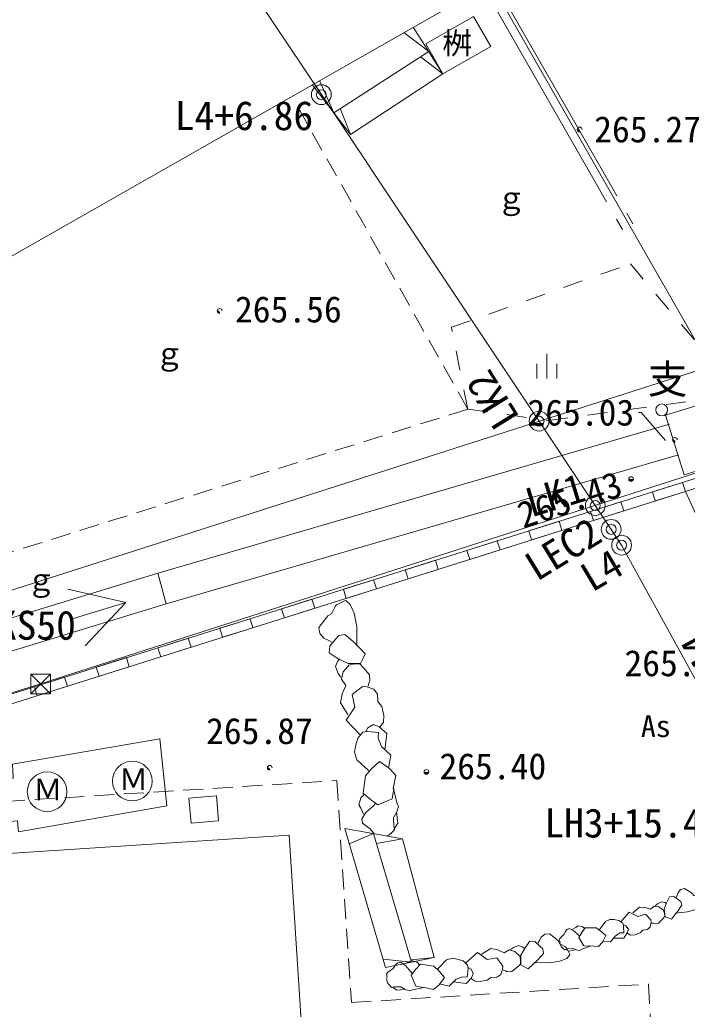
# Model space of a CAD drawing. Units: millimetres, scale not verified. Extents: x 4813 to 205063, y 5162 to 143662.
# Drawn here: x 37805 to 46220, y 88252 to 100736 of the extents above; entities that cross this region are included whole.
import ezdxf
from ezdxf.enums import TextEntityAlignment as Align

# ---------------------------------------------------------------- set-up
doc = ezdxf.new("R2010")
doc.units = ezdxf.units.MM
doc.header["$LTSCALE"] = 250
doc.header["$PDMODE"] = 32
doc.header["$PDSIZE"] = 125
doc.linetypes.add('USER2', pattern=[1.5, 1, -0.5])
doc.linetypes.add('USER4', pattern=[2, 1, -1])
for name, color, linetype, lineweight in [('境界点', 5, 'Continuous', 13), ('幅', 5, 'Continuous', 13), ('幅変更', 5, 'Continuous', 13), ('独標点名標高', 8, 'Continuous', 13), ('現況平面図', 7, 'Continuous', 13), ('結線', 5, 'Continuous', 13), ('部品', 7, 'Continuous', 13)]:
    doc.layers.add(name, color=color, linetype=linetype, lineweight=lineweight)
doc.styles.add('ＭＳ ゴシック', font='')
doc.styles.get('ＭＳ ゴシック').set_extended_font_data('MS Gothic')

msp = doc.modelspace()

# ---------------------------------------------------------------- hatches: boundary and pattern name
at = {"layer": '独標点名標高'}
for points in [[(44834, 99351.6, 0.41421), (44864, 99321.6, 0.41421)], [(40294.8, 97061.5, 0.41421), (40324.8, 97031.5, 0.41421)], [(46034.7, 95435.3, 0.41421), (46064.7, 95405.3, 0.41421)], [(40926, 91298.1, 0.41421), (40956, 91268.1, 0.41421)]]:
    msp.add_hatch(color=256, dxfattribs=at).paths.add_polyline_path(points)
h = msp.add_hatch(color=256, dxfattribs=at)
edge = h.paths.add_edge_path()
edge.add_ellipse((45512.2, 94940.4), major_axis=(29, -7.8), ratio=1, start_angle=-165, end_angle=15)
h = msp.add_hatch(color=256, dxfattribs=at)
edge = h.paths.add_edge_path()
edge.add_ellipse((42931.4, 91246.4), major_axis=(29, -7.8), ratio=1, start_angle=-165, end_angle=15)

# ---------------------------------------------------------------- linework, layer by layer
at = {"layer": '境界点'}
for p, q in [((37942.4, 92230.3), (38192.4, 92480.3)), ((37942.4, 92480.3), (38192.4, 92230.3))]:
    msp.add_line(p, q, dxfattribs=at)
msp.add_lwpolyline([(37942.4, 92230.3), (38192.4, 92230.3), (38192.4, 92480.3), (37942.4, 92480.3)], close=True, dxfattribs=at)
at = {"layer": '幅'}
for p, q in [((41607.2, 99791.4), (34322.2, 110727)), ((45261.5, 94305.9), (41607.2, 99791.4)), ((45393, 94106.6), (45261.5, 94305.9))]:
    msp.add_line(p, q, dxfattribs=at)
for centre in [(41607.2, 99791.4), (41607.2, 99791.4), (44352, 95671.1), (44352, 95671.1), (45060.8, 94607.2), (45060.8, 94607.2), (45261.5, 94305.9), (45261.5, 94305.9), (45393, 94106.6), (45393, 94106.6)]:
    msp.add_circle(centre, 125, dxfattribs=at)
for p in [(41607.2, 99791.4), (44352, 95671.1), (45060.8, 94607.2), (45261.5, 94305.9), (45393, 94106.6)]:
    msp.add_point(p, dxfattribs=at)
at = {"layer": '幅変更'}
msp.add_lwpolyline([(47160.7, 90477.6), (47342.8, 90560.4), (45393, 94106.6)], dxfattribs=at)
at = {"layer": '独標点名標高'}
for points in [[(44834, 99351.6, 0.41421), (44864, 99321.6, 0.41421)], [(40294.8, 97061.5, 0.41421), (40324.8, 97031.5, 0.41421)], [(46034.7, 95435.3, 0.41421), (46064.7, 95405.3, 0.41421)], [(40926, 91298.1, 0.41421), (40956, 91268.1, 0.41421)]]:
    msp.add_lwpolyline(points, format="xyb", close=True, dxfattribs=at)
msp.add_lwpolyline([(45944.8, 95426.2), (45637.5, 95780.3), (45605.3, 95780.3)], dxfattribs=at)
for centre, start, end in [((44864, 99351.6), 0, 180), ((40324.8, 97061.5), 0, 180), ((46064.7, 95435.3), 0, 180), ((45512.2, 94940.4), 360, 180), ((45512.2, 94940.4), 180, 360), ((40956, 91298.1), 0, 180), ((42931.4, 91246.4), 360, 180), ((42931.4, 91246.4), 180, 360)]:
    msp.add_arc(centre, 30, start, end, dxfattribs=at)
at = {"layer": '現況平面図'}
for p, q in [((45078.9, 98655.3), (43643.4, 101163.1)), ((45209.1, 98729.8), (43773.6, 101237.6)), ((43370.3, 100989.4), (35621.2, 96567.5)), ((43140.7, 100055.7), (42763.8, 100643.3)), ((42647.1, 100576.8), (42961.7, 100334.9)), ((41764.8, 99563.1), (42961.7, 100334.9)), ((42855.7, 100266.6), (43140.7, 100055.7)), ((41975.3, 99288.2), (43140.7, 100055.7)), ((41975.3, 99288.2), (41493.1, 99918.2)), ((41764.8, 99563.1), (41582.7, 99969.4)), ((41975.3, 99288.2), (41845, 99614.8)), ((48089.9, 90628.2), (46198.6, 94784.6)), ((39649, 93366.3), (39546.4, 93753.2)), ((39140.9, 93382.9), (38410.4, 93552.9)), ((39140.9, 93382.9), (38451.8, 93173.6)), ((39140.9, 93382.9), (38628.4, 92835.3)), ((42416.3, 88778.8), (41901.4, 90532.3)), ((42629.1, 90403), (41901.4, 90532.3)), ((34551.2, 90016.1), (41201.2, 90448.7)), ((41201.2, 90448.7), (41382.8, 87642.3)), ((41958.4, 90338.3), (42265.2, 90467.7)), ((42742.3, 88845.8), (42265.2, 90467.7)), ((42302, 90342.5), (42629.1, 90403)), ((43030.7, 88905.1), (42629.1, 90403)), ((42416.3, 88778.8), (43030.7, 88905.1)), ((42733.9, 88874.3), (43031.7, 88905.3)), ((42386, 88882.2), (42742.3, 88845.8))]:
    msp.add_line(p, q, dxfattribs=at)
at = {"layer": '現況平面図', "linetype": 'USER2'}
for p, q in [((43452.7, 95823.1), (41248.7, 99742.9)), ((43452.7, 95823.1), (37513.3, 93962.9)), ((33877.7, 90639.5), (41801.1, 91135.4)), ((41801.1, 91135.4), (41986, 88335.7)), ((41986, 88335.7), (45731.4, 88568.9)), ((45731.4, 88568.9), (46104.6, 82381.9))]:
    msp.add_line(p, q, dxfattribs=at)
at = {"layer": '現況平面図', "linetype": 'USER4'}
for p, q in [((45078.9, 98655.3), (45403.1, 98088.8)), ((45209.1, 98729.8), (45533.3, 98163.3))]:
    msp.add_line(p, q, dxfattribs=at)
at = {"layer": '現況平面図'}
for points in [[(43527.3, 100776.6), (42925.4, 100433.2), (43140.7, 100055.7), (43742.7, 100399.2)], [(46716.7, 95984.6), (46948.6, 95228.4), (46179.9, 94992.7), (45948, 95748.9)], [(45781, 94778.7), (46162.5, 94899), (46198.6, 94784.6), (45817.1, 94664.3)], [(45001.8, 94533), (45383.3, 94653.3), (45419.4, 94538.8), (45037.9, 94418.5)], [(44222.5, 94287.2), (44604, 94407.5), (44640.1, 94293.1), (44258.6, 94172.8)], [(43443.3, 94041.5), (43824.8, 94161.8), (43860.9, 94047.3), (43479.4, 93927)], [(42664.1, 93795.7), (43045.6, 93916.1), (43081.6, 93801.6), (42700.2, 93681.3)], [(41884.8, 93550), (42266.3, 93670.3), (42302.4, 93555.9), (41920.9, 93435.6)], [(41105.6, 93304.3), (41487.1, 93424.6), (41523.2, 93310.1), (41141.7, 93189.8)], [(40326.4, 93058.5), (40707.8, 93178.8), (40743.9, 93064.4), (40362.4, 92944.1)], [(39547.1, 92812.8), (39928.6, 92933.1), (39964.7, 92818.7), (39583.2, 92698.4)], [(42099.4, 92612.2), (41944, 92612.3), (41819.7, 92674.6), (41706.4, 92749.6), (41711.9, 92833.7), (41788.8, 92923.3), (41827.2, 92968), (41904, 92979.9), (41948.8, 92941.4), (42012.7, 92886.5), (42090.4, 92808.8), (42161.6, 92736.5), (42130.5, 92674.3)], [(38767.9, 92567.1), (39149.4, 92687.4), (39185.4, 92572.9), (38804, 92452.6)], [(37988.6, 92321.3), (38370.1, 92441.6), (38406.2, 92327.2), (38024.7, 92206.9)], [(39660.4, 90818.3), (39569.4, 91663), (37713.3, 91342.9), (37722.3, 91167.4), (37179, 91077.6), (37250.8, 90584.2), (37774.2, 90628.9), (37786.8, 90488.7)], [(39964.3, 90598.9), (39938.2, 90914.9), (40284.9, 90943.6), (40311.1, 90627.6)], [(45940.5, 89417.7), (45929.6, 89513.6), (45959.2, 89594.6), (45997.4, 89669.9), (46049.7, 89672.4), (46110.4, 89631.3), (46140.7, 89610.8), (46153.5, 89564.2), (46132.9, 89533.9), (46103.6, 89490.6), (46061.1, 89437.2), (46021.6, 89388.1), (45981, 89402.9)], [(44120.4, 88811.6), (44124.1, 88931.5), (44175, 89025.9), (44235.5, 89111.6), (44300.3, 89105.3), (44367.5, 89043.9), (44401.2, 89013.3), (44408.5, 88953.7), (44377.8, 88920.1), (44334, 88872), (44272.2, 88813.9), (44214.8, 88760.7), (44167.6, 88786.1)]]:
    msp.add_lwpolyline(points, close=True, dxfattribs=at)
at = {"layer": '現況平面図', "linetype": 'USER4'}
for points in [[(43452.7, 95823.1), (43247.2, 96855.5), (45503.5, 97656.3), (46484.7, 96490.1), (46592.7, 96275.7), (46716.7, 95984.6)], [(43452.7, 95823.1), (44467, 95681.1), (46716.7, 95984.6)]]:
    msp.add_lwpolyline(points, dxfattribs=at)
at = {"layer": '現況平面図'}
for points in [[(45997.4, 95632.1), (39534.6, 93749.6), (34273, 92142), (27672.4, 90086.6)], [(46109.3, 95248.1), (39649, 93366.3), (34390.9, 91759.7), (27807.9, 89709.9)], [(48970, 89438.5), (49458.6, 78805.6), (30184.8, 78313.6), (29798.5, 89738.5), (46560.3, 95024.4)], [(48849.4, 89449), (49333.2, 78922.5), (30300.8, 78436.6), (29921.5, 89651.5), (46596.4, 94910)], [(42054.1, 92834.4), (42053.3, 93079.4), (42022.4, 93250.4), (41972.2, 93360.1), (41914.6, 93409.6), (41897.3, 93402.3), (41799.4, 93353), (41782.9, 93333.8), (41736.2, 93240.6), (41690.5, 93213.2), (41646.6, 93162), (41576.1, 93067), (41587.9, 92990.2), (41640, 92934.4), (41708.5, 92897.7), (41739.6, 92882.2)], [(41854, 92439.6), (41817.5, 92487.6), (41786.9, 92574.9), (41808.9, 92639.4), (41836.4, 92671.4)], [(41942.1, 91969.6), (41847.1, 92117.8), (41868.2, 92233), (41914, 92338.1), (41860.2, 92417.6), (41883.1, 92509), (41943.5, 92579.4), (41954.5, 92592.2), (42024.9, 92609.5), (42090.7, 92608.5), (42142.8, 92552.7), (42208.5, 92474.1), (42214.9, 92468.6), (42220.4, 92397.2), (42204.8, 92366.2), (42195.6, 92329.6)], [(42095.9, 91715.3), (41920.6, 91899.2), (42027.6, 92062.8), (41997.6, 92221.9), (42127.5, 92321.4), (42181.4, 92319.6), (42267.4, 92290.2), (42313.9, 92228), (42321.2, 92133), (42367.8, 92070.7), (42394.2, 91959.2), (42388.6, 91875.1), (42345.6, 91812)], [(42408.2, 91519.4), (42434, 91730.6), (42338.1, 91813), (42264, 91843.2), (42193.8, 91803.5), (42167.7, 91753.7)], [(42452.4, 91292.7), (42481.8, 91456.3), (42365.8, 91567), (42322, 91671.3), (42328.4, 91743.5), (42184, 91756.4), (42130.9, 91746.4), (42065.1, 91669.6), (42036.6, 91571.8), (42024.7, 91493.2), (42055.7, 91399.9), (42197.3, 91267.3), (42203.7, 91261.8)], [(42511.2, 91031.1), (42546, 91201.2), (42467.5, 91290.8), (42341.4, 91376.9), (42240.8, 91285.5), (42163.9, 91196), (42135.8, 90975.7), (42225.4, 90898.8), (42320.4, 90828.3), (42499.6, 90907.7), (42519.9, 91034.8)], [(42522.4, 91021.5), (42558.8, 90856.9), (42580.3, 90810.8), (42558.7, 90740.4), (42516.6, 90665.4), (42521.5, 90561.2), (42531.1, 90514.1), (42492.2, 90475.3), (42458.4, 90448.8), (42430.9, 90438.2)], [(42139.5, 90711.4), (42106.7, 90789.6), (42079.7, 90829.4), (42105.8, 90918.1), (42153, 90966.5)], [(42272.2, 90466.4), (42222.1, 90529.4), (42162.3, 90569.7), (42127.1, 90599.9), (42117.1, 90652.9), (42173.4, 90737.9), (42265.8, 90819.7), (42293.2, 90851.7)], [(42556.9, 90725.3), (42565.1, 90657.2), (42572.3, 90600.9), (42529.8, 90531.9)], [(46074.4, 89461.4), (46225.4, 89479.2), (46328.7, 89510.4), (46392.9, 89549.1), (46419.3, 89588.2), (46413.5, 89598.4), (46376.2, 89655.2), (46363.2, 89664), (46302.4, 89686.2), (46282.2, 89712.5), (46247.6, 89736), (46183.9, 89772.7), (46137.4, 89760), (46106.7, 89723.9), (46088.9, 89679), (46081.5, 89658.7)], [(45532.9, 89469.1), (45617.6, 89538.2), (45690.2, 89533.4), (45758.3, 89512.6), (45803.5, 89551.5), (45861.5, 89543.8), (45909.2, 89511.5), (45917.9, 89505.7), (45933.6, 89463.4), (45937.6, 89422.8), (45906.9, 89386.7), (45863, 89340.6), (45860.1, 89336.2), (45816.5, 89327.8), (45796.2, 89335.2), (45773, 89338.3)], [(45816.6, 89556.8), (45843.7, 89582.7), (45895.4, 89607.8), (45936.7, 89598.8), (45958.4, 89584.1)], [(45387, 89356.2), (45488, 89477.4), (45596.5, 89423), (45692.5, 89452.8), (45763.1, 89379.7), (45765.8, 89346.3), (45753.8, 89291.2), (45718.7, 89258.1), (45660.6, 89246.9), (45625.5, 89213.7), (45558.6, 89189.5), (45506.3, 89187), (45464.4, 89209.1)], [(44989.2, 89044), (44890.3, 89009.8), (44863.3, 88993.3), (44818.4, 89001.6), (44769.2, 89022.3), (44705.2, 89011.9), (44676.9, 89002.6), (44650.2, 89023.9), (44631.4, 89042.9), (44613.5, 89077.1), (44618, 89093), (44605.9, 89126.5), (44615.4, 89145.3), (44664.4, 89194.3), (44685, 89234.1), (44701.1, 89257.9), (44733.1, 89267.9), (44789.6, 89239.2), (44846.5, 89188), (44868.2, 89173.3)], [(44770.8, 89258.2), (44816.7, 89284), (44839.4, 89303.4), (44895.9, 89293.6), (44929.1, 89268)], [(44994.4, 89051.6), (45101.7, 89042.1), (45151.5, 89096.9), (45195.6, 89180.8), (45132.1, 89236.4), (45071.4, 89277.5), (44933.6, 89279.2), (44892.5, 89218.5), (44855.7, 89154.9), (44917.4, 89049.9), (44997.2, 89046.5)], [(45151.5, 89106.4), (45254.6, 89099.8), (45314.6, 89179.3), (45375.8, 89213.7), (45420.8, 89214.8), (45418.6, 89304.8), (45408.6, 89336.8), (45356.6, 89372), (45294.3, 89382.6), (45244.9, 89384.4), (45189.6, 89358.7), (45117.8, 89261.9), (45114.9, 89257.6)], [(45288.3, 89149.7), (45420.4, 89148.8), (45464.4, 89213.8), (45477.8, 89261.6), (45448.3, 89302.1), (45415.7, 89314.6)], [(44292.8, 88841.4), (44481.8, 88836.2), (44614.4, 88856.1), (44700.3, 88892.3), (44739.7, 88935.6), (44734.5, 88949.1), (44698.7, 89025.8), (44684.3, 89038.9), (44613.5, 89077.1), (44593.4, 89113), (44555, 89148.1), (44483.3, 89204.7), (44423.8, 89197.3), (44379.6, 89158.5), (44349.7, 89106.4), (44337, 89082.8)], [(43628.3, 88947.9), (43744.8, 89017.7), (43833.2, 88998.7), (43913.2, 88960.9), (43975.8, 89000.6), (44045.8, 88980.8), (44098.7, 88932.6), (44108.3, 88923.8), (44120, 88869.1), (44117.7, 88818.4), (44073.5, 88779.5), (44011.3, 88730.6), (44006.9, 88725.8), (43951.7, 88723.3), (43928.1, 88736), (43900.1, 88743.9)], [(43992.9, 89004.9), (44030.8, 89031.9), (44098.9, 89053.5), (44148.1, 89035), (44172.1, 89013.1)], [(43094.3, 88570), (43219.8, 88543.5), (43307.9, 88630.4), (43389.4, 88661.8), (43444.9, 88655.1), (43458.2, 88766.2), (43451.8, 88807.4), (43394.1, 88860), (43319.3, 88884.2), (43258.9, 88895.2), (43186.3, 88873.5), (43080.6, 88767.3), (43076.3, 88762.5)], [(43428.6, 88835.1), (43574.5, 88966.1), (43698.2, 88879.7), (43821.7, 88899.2), (43895.4, 88796.7), (43892.7, 88755.1), (43868.1, 88689.5), (43819, 88655), (43745.5, 88651.6), (43696.5, 88617.2), (43609.8, 88599.4), (43545, 88605.6), (43497.4, 88640.3)], [(44808.9, 89001.7), (44767.5, 88991.8), (44733.3, 88983.4), (44687.8, 89004.7)], [(42883.5, 88522.3), (42755.7, 88498), (42719.6, 88482.5), (42665.8, 88500.8), (42609, 88535), (42528.5, 88533.6), (42491.9, 88527.3), (42462.9, 88558.2), (42443.2, 88585), (42427.3, 88630.3), (42435.7, 88649.1), (42426.8, 88692.4), (42441.9, 88713.8), (42510.9, 88765.3), (42543.4, 88810.6), (42567.5, 88837), (42608.6, 88843.5), (42672.9, 88798.1), (42733.8, 88724.9), (42757.8, 88703)], [(42653.2, 88824.8), (42714.3, 88848.4), (42745.6, 88868.2), (42813.4, 88846), (42849.7, 88808.5)], [(42891.2, 88530.7), (43021.5, 88499.9), (43092.5, 88558.4), (43161.8, 88653.6), (43093.7, 88733.4), (43026.4, 88794.8), (42857.1, 88821.5), (42795.8, 88754.2), (42739.2, 88682.6), (42796.3, 88542.5), (42893.8, 88523.9)], [(43270.2, 88598.8), (43432.5, 88574), (43498.3, 88646.1), (43523.3, 88702.5), (43494.3, 88757.5), (43456.5, 88778.8)], [(42654.2, 88502.6), (42601.5, 88497.8), (42557.9, 88493.5), (42505.7, 88528)]]:
    msp.add_lwpolyline(points, dxfattribs=at)
for centre, radius in [((45898.3, 95813.5), 75), ((39223.1, 91130.8), 250), ((38149.1, 90995.6), 250)]:
    msp.add_circle(centre, radius, dxfattribs=at)
at = {"layer": '結線'}
for p, q in [((35556.9, 115516.2), (46509.4, 96362.6)), ((46509.4, 96362.6), (37211.6, 93382.5)), ((38067.4, 92355.3), (47060.9, 95251.3))]:
    msp.add_line(p, q, dxfattribs=at)
msp.add_lwpolyline([(49850.1, 78813), (30167.1, 78323.5), (29790.9, 89758.5), (38067.4, 92355.3)], dxfattribs=at)
at = {"layer": '部品', "color": 8}
for p, q in [((44449.3, 96520.8), (44449.3, 96208.3)), ((44324.3, 96395.8), (44324.3, 96208.3)), ((44574.3, 96395.8), (44574.3, 96208.3))]:
    msp.add_line(p, q, dxfattribs=at)

# ---------------------------------------------------------------- texts
at = {"layer": '境界点', "style": 'ＭＳ ゴシック'}
msp.add_text('KS50', height=366.6, dxfattribs=at).set_placement((38013.9, 92803.5), align=Align.BOTTOM_CENTER)
at = {"layer": '幅', "style": 'ＭＳ ゴシック'}
msp.add_text('L4+6.86', height=366.6, dxfattribs=at).set_placement((40631.8, 99233.8), align=Align.BOTTOM_CENTER)
for s, rotation, p in [('LK2', 121.863, (44011.5, 96092.3)), ('LK1', 16.952, (44640.3, 94459.3)), ('LEC2', 31.562, (44806.7, 93810.3)), ('L4', 30.819, (45291, 93539.2))]:
    msp.add_text(s, height=366.6, rotation=rotation, dxfattribs=at).set_placement(p, align=Align.BOTTOM_CENTER)
at = {"layer": '幅変更', "style": 'ＭＳ ゴシック'}
msp.add_text('LLH3+15.44', height=366.6, rotation=118.566, dxfattribs=at).set_placement((47128, 92020.5), align=Align.BOTTOM_CENTER)
msp.add_text('LH3+15.44', height=366.6, dxfattribs=at).set_placement((44418.1, 90601.5), align=Align.MIDDLE_LEFT)
at = {"layer": '独標点名標高', "style": 'ＭＳ ゴシック'}
for s, p in [('265.27', (45720.9, 99090.4)), ('265.56', (41191.1, 96818.2)), ('265.29', (46102.2, 92354.1)), ('265.87', (40826.5, 91498.2)), ('265.40', (43769.7, 91053.7))]:
    msp.add_text(s, height=329.9, dxfattribs=at).set_placement(p, align=Align.BOTTOM_CENTER)
msp.add_text('265.03', height=329.9, dxfattribs=at).set_placement((44205.3, 95780.3), align=Align.MIDDLE_LEFT)
msp.add_text('265.43', height=329.9, rotation=18.208, dxfattribs=at).set_placement((44820.1, 94432.6), align=Align.BOTTOM_CENTER)
at = {"layer": '現況平面図', "style": 'ＭＳ ゴシック'}
for s, height, p in [('桝', 274.9, (43131.8, 100220.8)), ('ｇ', 274.9, (43814.1, 98268.6)), ('ｇ', 274.9, (39502.7, 96305.2)), ('支', 366.6, (45722.7, 95908.9)), ('ｇ', 274.9, (37885.5, 93451.5)), ('As', 274.9, (45636.9, 91602.9)), ('Ｍ', 274.9, (39050.6, 90934.9)), ('Ｍ', 274.9, (37970.6, 90804.4))]:
    msp.add_text(s, height=height, dxfattribs=at).set_placement(p, align=Align.BOTTOM_LEFT)

doc.saveas('drawing.dxf')
